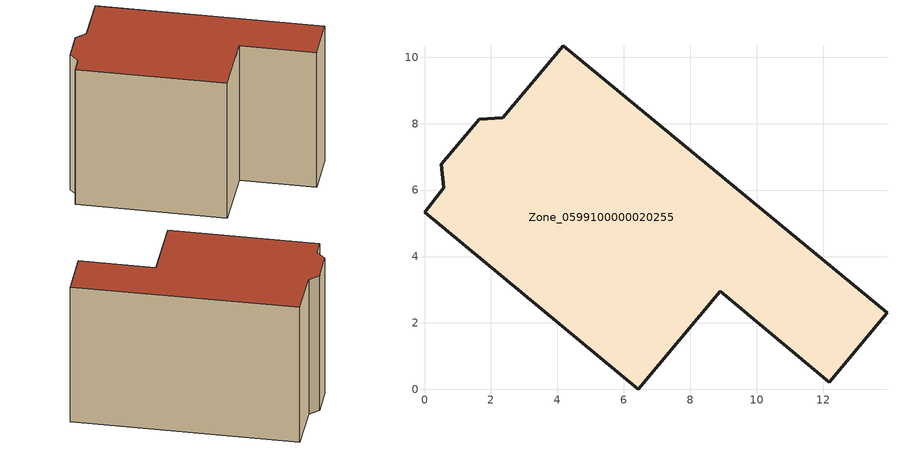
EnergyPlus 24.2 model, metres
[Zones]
Zone_0599100000020255
 floor ground (C_G): 0.51,6.78 1.65,8.14 2.36,8.18 4.18,10.35 13.92,2.31 12.18,0.22 8.9,2.96 6.43,0 0,5.34 0.58,6.07 z0
 wall outside (C_F): 13.92,2.31 4.18,10.35 2.36,8.18 1.65,8.14 0.51,6.78 0.58,6.07 0,5.34 6.43,0 8.9,2.96 12.18,0.22 13.92,2.31 z0:8.67
 roof outside (C_R): 0.51,6.78 0.58,6.07 0,5.34 6.43,0 8.9,2.96 12.18,0.22 13.92,2.31 4.18,10.35 2.36,8.18 1.65,8.14 z8.67
[BUILDING]
Pand.0599100000020255: North Axis=0; Terrain=City; Loads Convergence Tolerance Value=0.04; Temperature Convergence Tolerance Value=0.4; Solar Distribution=FullExterior; Maximum Number of Warmup Days=25; Minimum Number of Warmup Days=1
[Site:Location]
Rotterdam.The.Hague.AP_ZH_NLD Design_Conditions: Latitude=51.96; Longitude=4.45; Time Zone=1; Elevation=-4.5
[SITE:GROUNDTEMPERATURE:BUILDINGSURFACE]
18, 18, 18, 18, 18, 18, 18, 18, 18, 18, 18, 18
[MATERIAL] Thermal Absorptance=0.9; Solar Absorptance=0.7; Visible Absorptance=0.7
Name | Roughness | Thickness | Conductivity | Density | Specific Heat
G.TC.1946 | MediumSmooth | 0.15 | 1 | 540 | 1210
F.TC.1946 | Rough | 0.3 | 0.857143 | 1920 | 840
R.TC.1946 | MediumRough | 0.2 | 0.909091 | 1500 | 1000
[CONSTRUCTION]
C_G: G.TC.1946
C_F: F.TC.1946
C_R: R.TC.1946
[ZONE]
Zone_0599100000020255: Type=1; Multiplier=1; Ceiling Height=Autocalculate; Volume=Autocalculate; Floor Area=autocalculate; Part of Total Floor Area=Yes
[ZONEINFILTRATION:DESIGNFLOWRATE]
Infil_Zone_0599100000020255: Zone or ZoneList or Space or SpaceList=Zone_0599100000020255; Schedule=AlwaysOn; Design Flow Rate Calculation Method=Flow/Area; Flow Rate per Floor Area=0.003; Constant Term Coefficient=1; Temperature Term Coefficient=0; Velocity Term Coefficient=0; Velocity Squared Term Coefficient=0
[HVACTEMPLATE:ZONE:IDEALLOADSAIRSYSTEM]
Zone_0599100000020255: Maximum Heating Supply Air Temperature=50; Minimum Cooling Supply Air Temperature=13; Maximum Heating Supply Air Humidity Ratio=0.0156; Minimum Cooling Supply Air Humidity Ratio=0.0077; Heating Limit=NoLimit; Cooling Limit=NoLimit; Dehumidification Control Type=ConstantSensibleHeatRatio; Cooling Sensible Heat Ratio=0.7; Dehumidification Setpoint=60; Humidification Control Type=None; Humidification Setpoint=30; Outdoor Air Method=None; Outdoor Air Flow Rate per Person=0.00944; Outdoor Air Flow Rate per Zone Floor Area=0; Outdoor Air Flow Rate per Zone=0; Demand Controlled Ventilation Type=None; Outdoor Air Economizer Type=NoEconomizer; Heat Recovery Type=None; Sensible Heat Recovery Effectiveness=0.7; Latent Heat Recovery Effectiveness=0.65
[ZONECONTROL:THERMOSTAT]
ThermostatControl_Zone_0599100000020255: Zone or ZoneList=Zone_0599100000020255; Control Type Schedule=DualSetpointControlType; Control 1=Thermostat_Zone_0599100000020255; Temperature Difference Between Cutout And Setpoint=0
[THERMOSTATSETPOINT:DUALSETPOINT]
Thermostat_Zone_0599100000020255: Heating Setpoint Temperature Schedule=HeatingSetpoint_Zone_0599100000020255; Cooling Setpoint Temperature Schedule=CoolingSetpoint_Zone_0599100000020255
[SCHEDULE:COMPACT]
HeatingSetpoint_Zone_0599100000020255: Through: 12/31, For: AllDays, Until: 24:00, 21
CoolingSetpoint_Zone_0599100000020255: Through: 12/31, For: AllDays, Until: 24:00, 24
DualSetpointControlType: Through: 12/31, For: AllDays, Until: 24:00, 4
AlwaysOn: Through: 12/31, For: AllDays, Until: 24:00, 1
